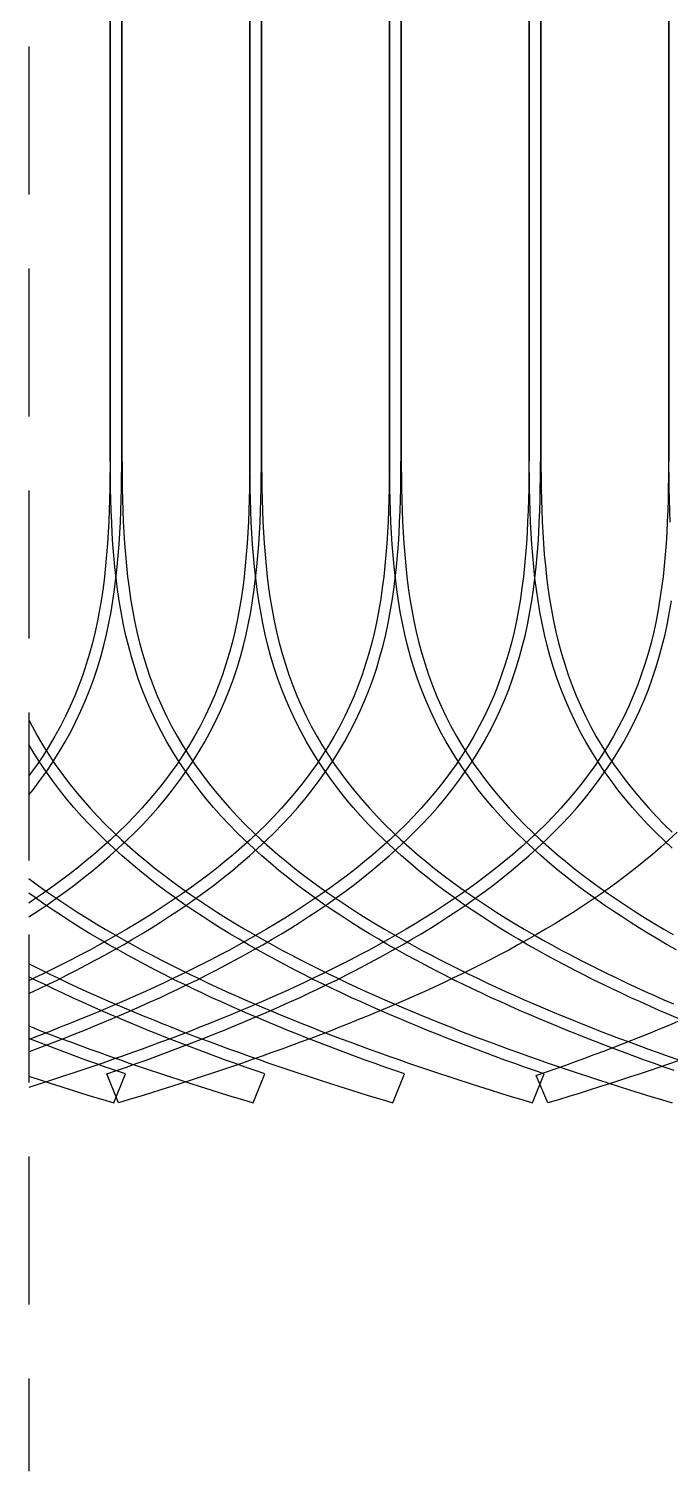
# Model space of a CAD drawing. Header units: metres. Extents: x -2 to 44.3, y -14 to 11.
# Drawn here: x 10.13 to 12.89, y -1.58 to 4.61 of the extents above; entities that cross this region are included whole.
import ezdxf

# ---------------------------------------------------------------- set-up
doc = ezdxf.new("R2010")
doc.units = ezdxf.units.M
doc.header["$LTSCALE"] = 0.05
doc.linetypes.add('DASHED', pattern=[19.05, 12.7, -6.35])
doc.layers.get('0').update_dxf_attribs({"linetype": 'DASHED'})
for name, color, linetype in [('back-layer0', 7, 'Continuous'), ('back-layer1', 7, 'Continuous'), ('front-layer0', 7, 'Continuous')]:
    doc.layers.add(name, color=color, linetype=linetype)

msp = doc.modelspace()

# ---------------------------------------------------------------- linework, layer by layer
msp.add_line((10.1317, 9.2951), (10.1317, -1.58))
msp.add_line((10.1317, 9.2951), (10.1317, -1.58))
at = {"layer": 'back-layer0', "color": 1}
for points in [[(10.481, 5.1551), (10.481, 4.0355), (10.481, 2.9625), (10.481, 2.9159), (10.481, 2.8694), (10.4809, 2.8227), (10.4807, 2.7761), (10.4804, 2.7293), (10.4799, 2.6825), (10.4791, 2.6356), (10.4781, 2.5886), (10.4766, 2.5415), (10.4747, 2.4942), (10.4723, 2.4469), (10.4694, 2.3996), (10.4657, 2.3521), (10.4614, 2.3047), (10.4563, 2.2572), (10.4503, 2.2097), (10.4433, 2.1623), (10.4354, 2.1151), (10.4263, 2.0679), (10.4162, 2.021), (10.4048, 1.9743), (10.3922, 1.9279), (10.3783, 1.8819), (10.3631, 1.8362), (10.3466, 1.791), (10.3288, 1.7464), (10.3096, 1.7023), (10.289, 1.6588), (10.2672, 1.6159), (10.244, 1.5738), (10.2196, 1.5323), (10.194, 1.4916), (10.1672, 1.4517), (10.1392, 1.4126), (10.1317, 1.4026)], [(10.1317, 1.321), (10.1497, 1.3436), (10.1795, 1.383), (10.2083, 1.4233), (10.2359, 1.4644), (10.2623, 1.5063), (10.2875, 1.5491), (10.3114, 1.5925), (10.3339, 1.6367), (10.3551, 1.6816), (10.3749, 1.7271), (10.3933, 1.7732), (10.4103, 1.8197), (10.426, 1.8667), (10.4403, 1.9141), (10.4532, 1.9618), (10.4649, 2.0098), (10.4753, 2.0579), (10.4846, 2.1062), (10.4927, 2.1546), (10.4998, 2.203), (10.5059, 2.2513), (10.5112, 2.2997), (10.5156, 2.3479), (10.5192, 2.3961), (10.5222, 2.4441), (10.5247, 2.492), (10.5266, 2.5397), (10.528, 2.5872), (10.5291, 2.6346), (10.5299, 2.6818), (10.5304, 2.7289), (10.5307, 2.7758), (10.5309, 2.8226), (10.531, 2.8693), (10.531, 2.9159), (10.531, 2.9624), (10.531, 4.0355), (10.531, 5.1551)], [(11.0805, 5.1551), (11.0805, 4.0355), (11.0805, 2.9625), (11.0805, 2.9159), (11.0805, 2.8694), (11.0804, 2.8227), (11.0802, 2.7761), (11.0799, 2.7293), (11.0794, 2.6825), (11.0786, 2.6356), (11.0776, 2.5886), (11.0761, 2.5415), (11.0742, 2.4942), (11.0718, 2.4469), (11.0689, 2.3996), (11.0652, 2.3521), (11.0609, 2.3047), (11.0558, 2.2572), (11.0498, 2.2097), (11.0428, 2.1623), (11.0349, 2.1151), (11.0258, 2.0679), (11.0157, 2.021), (11.0043, 1.9743), (10.9917, 1.9279), (10.9778, 1.8819), (10.9626, 1.8362), (10.9461, 1.791), (10.9283, 1.7464), (10.9091, 1.7023), (10.8885, 1.6588), (10.8667, 1.6159), (10.8435, 1.5738), (10.8191, 1.5323), (10.7935, 1.4916), (10.7667, 1.4517), (10.7387, 1.4126), (10.7097, 1.3743), (10.6797, 1.3368), (10.6488, 1.3001), (10.617, 1.2642), (10.5843, 1.2292), (10.5509, 1.1949), (10.5167, 1.1615), (10.4819, 1.1289), (10.4465, 1.097), (10.4106, 1.0659), (10.3742, 1.0355), (10.3373, 1.0059), (10.3001, 0.977), (10.2625, 0.9488), (10.2245, 0.9212), (10.1863, 0.8942), (10.1478, 0.8679), (10.1317, 0.8572)], [(10.1317, 0.7973), (10.1365, 0.8004), (10.1758, 0.8265), (10.2148, 0.8532), (10.2536, 0.8805), (10.2922, 0.9085), (10.3304, 0.9372), (10.3683, 0.9667), (10.4059, 0.9969), (10.443, 1.0278), (10.4796, 1.0595), (10.5158, 1.0921), (10.5513, 1.1254), (10.5862, 1.1596), (10.6205, 1.1947), (10.6539, 1.2306), (10.6866, 1.2674), (10.7184, 1.305), (10.7492, 1.3436), (10.779, 1.383), (10.8078, 1.4233), (10.8354, 1.4644), (10.8618, 1.5063), (10.887, 1.5491), (10.9109, 1.5925), (10.9334, 1.6367), (10.9546, 1.6816), (10.9744, 1.7271), (10.9928, 1.7732), (11.0098, 1.8197), (11.0255, 1.8667), (11.0398, 1.9141), (11.0527, 1.9618), (11.0644, 2.0098), (11.0748, 2.0579), (11.0841, 2.1062), (11.0922, 2.1546), (11.0993, 2.203), (11.1054, 2.2513), (11.1107, 2.2997), (11.1151, 2.3479), (11.1187, 2.3961), (11.1217, 2.4441), (11.1242, 2.492), (11.1261, 2.5397), (11.1275, 2.5872), (11.1286, 2.6346), (11.1294, 2.6818), (11.1299, 2.7289), (11.1302, 2.7758), (11.1304, 2.8226), (11.1305, 2.8693), (11.1305, 2.9159), (11.1305, 2.9624), (11.1305, 4.0355), (11.1305, 5.1551)], [(11.68, 5.1551), (11.68, 4.0355), (11.68, 2.9625), (11.68, 2.9159), (11.68, 2.8694), (11.6799, 2.8227), (11.6797, 2.7761), (11.6794, 2.7293), (11.6789, 2.6825), (11.6781, 2.6356), (11.6771, 2.5886), (11.6756, 2.5415), (11.6737, 2.4942), (11.6713, 2.4469), (11.6684, 2.3996), (11.6647, 2.3521), (11.6604, 2.3047), (11.6553, 2.2572), (11.6493, 2.2097), (11.6423, 2.1623), (11.6344, 2.1151), (11.6253, 2.0679), (11.6152, 2.021), (11.6038, 1.9743), (11.5912, 1.9279), (11.5773, 1.8819), (11.5621, 1.8362), (11.5456, 1.791), (11.5278, 1.7464), (11.5086, 1.7023), (11.488, 1.6588), (11.4662, 1.6159), (11.443, 1.5738), (11.4186, 1.5323), (11.393, 1.4916), (11.3662, 1.4517), (11.3382, 1.4126), (11.3092, 1.3743), (11.2792, 1.3368), (11.2483, 1.3001), (11.2165, 1.2642), (11.1838, 1.2292), (11.1504, 1.1949), (11.1162, 1.1615), (11.0814, 1.1289), (11.046, 1.097), (11.0101, 1.0659), (10.9737, 1.0355), (10.9368, 1.0059), (10.8996, 0.977), (10.862, 0.9488), (10.824, 0.9212), (10.7858, 0.8942), (10.7473, 0.8679), (10.7086, 0.8422), (10.6697, 0.8171), (10.6306, 0.7925), (10.5914, 0.7685), (10.552, 0.745), (10.5125, 0.722), (10.4729, 0.6995), (10.4332, 0.6774), (10.3935, 0.6558), (10.3536, 0.6346), (10.3137, 0.6138), (10.2738, 0.5934), (10.2338, 0.5734), (10.1937, 0.5537), (10.1536, 0.5344), (10.1317, 0.524)], [(10.1317, 0.4687), (10.1346, 0.4701), (10.1751, 0.4892), (10.2155, 0.5087), (10.256, 0.5286), (10.2963, 0.5488), (10.3367, 0.5694), (10.3769, 0.5903), (10.4172, 0.6118), (10.4573, 0.6336), (10.4974, 0.6559), (10.5375, 0.6787), (10.5774, 0.7019), (10.6173, 0.7257), (10.657, 0.7501), (10.6966, 0.7749), (10.736, 0.8004), (10.7753, 0.8265), (10.8143, 0.8532), (10.8531, 0.8805), (10.8917, 0.9085), (10.9299, 0.9372), (10.9678, 0.9667), (11.0054, 0.9969), (11.0425, 1.0278), (11.0791, 1.0595), (11.1153, 1.0921), (11.1508, 1.1254), (11.1857, 1.1596), (11.22, 1.1947), (11.2534, 1.2306), (11.2861, 1.2674), (11.3179, 1.305), (11.3487, 1.3436), (11.3785, 1.383), (11.4073, 1.4233), (11.4349, 1.4644), (11.4613, 1.5063), (11.4865, 1.5491), (11.5104, 1.5925), (11.5329, 1.6367), (11.5541, 1.6816), (11.5739, 1.7271), (11.5923, 1.7732), (11.6093, 1.8197), (11.625, 1.8667), (11.6393, 1.9141), (11.6522, 1.9618), (11.6639, 2.0098), (11.6743, 2.0579), (11.6836, 2.1062), (11.6917, 2.1546), (11.6988, 2.203), (11.7049, 2.2513), (11.7102, 2.2997), (11.7146, 2.3479), (11.7182, 2.3961), (11.7212, 2.4441), (11.7237, 2.492), (11.7256, 2.5397), (11.727, 2.5872), (11.7281, 2.6346), (11.7289, 2.6818), (11.7294, 2.7289), (11.7297, 2.7758), (11.7299, 2.8226), (11.73, 2.8693), (11.73, 2.9159), (11.73, 2.9624), (11.73, 4.0355), (11.73, 5.1551)], [(12.2795, 5.1551), (12.2795, 4.0355), (12.2795, 2.9625), (12.2795, 2.9159), (12.2795, 2.8694), (12.2794, 2.8227), (12.2792, 2.7761), (12.2789, 2.7293), (12.2784, 2.6825), (12.2776, 2.6356), (12.2766, 2.5886), (12.2751, 2.5415), (12.2732, 2.4942), (12.2708, 2.4469), (12.2679, 2.3996), (12.2642, 2.3521), (12.2599, 2.3047), (12.2548, 2.2572), (12.2488, 2.2097), (12.2418, 2.1623), (12.2339, 2.1151), (12.2248, 2.0679), (12.2147, 2.021), (12.2033, 1.9743), (12.1907, 1.9279), (12.1768, 1.8819), (12.1616, 1.8362), (12.1451, 1.791), (12.1273, 1.7464), (12.1081, 1.7023), (12.0875, 1.6588), (12.0657, 1.6159), (12.0425, 1.5738), (12.0181, 1.5323), (11.9925, 1.4916), (11.9657, 1.4517), (11.9377, 1.4126), (11.9087, 1.3743), (11.8787, 1.3368), (11.8478, 1.3001), (11.816, 1.2642), (11.7833, 1.2292), (11.7499, 1.1949), (11.7157, 1.1615), (11.6809, 1.1289), (11.6455, 1.097), (11.6096, 1.0659), (11.5732, 1.0355), (11.5363, 1.0059), (11.4991, 0.977), (11.4615, 0.9488), (11.4235, 0.9212), (11.3853, 0.8942), (11.3468, 0.8679), (11.3081, 0.8422), (11.2692, 0.8171), (11.2301, 0.7925), (11.1909, 0.7685), (11.1515, 0.745), (11.112, 0.722), (11.0724, 0.6995), (11.0327, 0.6774), (10.993, 0.6558), (10.9531, 0.6346), (10.9132, 0.6138), (10.8733, 0.5934), (10.8333, 0.5734), (10.7932, 0.5537), (10.7531, 0.5344), (10.7129, 0.5154), (10.6727, 0.4967), (10.6324, 0.4783), (10.592, 0.4602), (10.5517, 0.4424), (10.5112, 0.4248), (10.4707, 0.4075), (10.4301, 0.3905), (10.3894, 0.3736), (10.3487, 0.357), (10.3078, 0.3406), (10.2669, 0.3244), (10.2258, 0.3083), (10.1846, 0.2925), (10.1433, 0.2768), (10.1317, 0.2724)], [(10.1317, 0.219), (10.161, 0.23), (10.2025, 0.2458), (10.2439, 0.2617), (10.2852, 0.2778), (10.3263, 0.2941), (10.3674, 0.3107), (10.4084, 0.3274), (10.4493, 0.3443), (10.4902, 0.3615), (10.531, 0.3789), (10.5717, 0.3966), (10.6124, 0.4145), (10.653, 0.4328), (10.6936, 0.4513), (10.7341, 0.4701), (10.7746, 0.4892), (10.815, 0.5087), (10.8555, 0.5286), (10.8958, 0.5488), (10.9362, 0.5694), (10.9764, 0.5903), (11.0167, 0.6118), (11.0568, 0.6336), (11.0969, 0.6559), (11.137, 0.6787), (11.1769, 0.7019), (11.2168, 0.7257), (11.2565, 0.7501), (11.2961, 0.7749), (11.3355, 0.8004), (11.3748, 0.8265), (11.4138, 0.8532), (11.4526, 0.8805), (11.4912, 0.9085), (11.5294, 0.9372), (11.5673, 0.9667), (11.6049, 0.9969), (11.642, 1.0278), (11.6786, 1.0595), (11.7148, 1.0921), (11.7503, 1.1254), (11.7852, 1.1596), (11.8195, 1.1947), (11.8529, 1.2306), (11.8856, 1.2674), (11.9174, 1.305), (11.9482, 1.3436), (11.978, 1.383), (12.0068, 1.4233), (12.0344, 1.4644), (12.0608, 1.5063), (12.086, 1.5491), (12.1099, 1.5925), (12.1324, 1.6367), (12.1536, 1.6816), (12.1734, 1.7271), (12.1918, 1.7732), (12.2088, 1.8197), (12.2245, 1.8667), (12.2388, 1.9141), (12.2517, 1.9618), (12.2634, 2.0098), (12.2738, 2.0579), (12.2831, 2.1062), (12.2912, 2.1546), (12.2983, 2.203), (12.3044, 2.2513), (12.3097, 2.2997), (12.3141, 2.3479), (12.3177, 2.3961), (12.3207, 2.4441), (12.3232, 2.492), (12.3251, 2.5397), (12.3265, 2.5872), (12.3276, 2.6346), (12.3284, 2.6818), (12.3289, 2.7289), (12.3292, 2.7758), (12.3294, 2.8226), (12.3295, 2.8693), (12.3295, 2.9159), (12.3295, 2.9624), (12.3295, 4.0355), (12.3295, 5.1551)], [(12.879, 5.1551), (12.879, 4.0355), (12.879, 2.9625), (12.879, 2.9159), (12.879, 2.8694), (12.8789, 2.8227), (12.8787, 2.7761), (12.8784, 2.7293), (12.8779, 2.6825), (12.8771, 2.6356), (12.8761, 2.5886), (12.8746, 2.5415), (12.8727, 2.4942), (12.8703, 2.4469), (12.8674, 2.3996), (12.8637, 2.3521), (12.8594, 2.3047), (12.8543, 2.2572), (12.8483, 2.2097), (12.8413, 2.1623), (12.8334, 2.1151), (12.8243, 2.0679), (12.8142, 2.021), (12.8028, 1.9743), (12.7902, 1.9279), (12.7763, 1.8819), (12.7611, 1.8362), (12.7446, 1.791), (12.7268, 1.7464), (12.7076, 1.7023), (12.687, 1.6588), (12.6652, 1.6159), (12.642, 1.5738), (12.6176, 1.5323), (12.592, 1.4916), (12.5652, 1.4517), (12.5372, 1.4126), (12.5082, 1.3743), (12.4782, 1.3368), (12.4473, 1.3001), (12.4155, 1.2642), (12.3828, 1.2292), (12.3494, 1.1949), (12.3152, 1.1615), (12.2804, 1.1289), (12.245, 1.097), (12.2091, 1.0659), (12.1727, 1.0355), (12.1358, 1.0059), (12.0986, 0.977), (12.061, 0.9488), (12.023, 0.9212), (11.9848, 0.8942), (11.9463, 0.8679), (11.9076, 0.8422), (11.8687, 0.8171), (11.8296, 0.7925), (11.7904, 0.7685), (11.751, 0.745), (11.7115, 0.722), (11.6719, 0.6995), (11.6322, 0.6774), (11.5925, 0.6558), (11.5526, 0.6346), (11.5127, 0.6138), (11.4728, 0.5934), (11.4328, 0.5734), (11.3927, 0.5537), (11.3526, 0.5344), (11.3124, 0.5154), (11.2722, 0.4967), (11.2319, 0.4783), (11.1915, 0.4602), (11.1512, 0.4424), (11.1107, 0.4248), (11.0702, 0.4075), (11.0296, 0.3905), (10.9889, 0.3736), (10.9482, 0.357), (10.9073, 0.3406), (10.8664, 0.3244), (10.8253, 0.3083), (10.7841, 0.2925), (10.7428, 0.2768), (10.7014, 0.2613), (10.6598, 0.2459), (10.618, 0.2307), (10.5761, 0.2156), (10.5339, 0.2006), (10.4916, 0.1857), (10.4491, 0.171), (10.4063, 0.1563), (10.3633, 0.1418), (10.3201, 0.1273), (10.2766, 0.1129), (10.2328, 0.0986), (10.1886, 0.0844), (10.1442, 0.0702), (10.1317, 0.0663)], [(10.4661, 0.1239), (10.5081, 0.1385), (10.5506, 0.1534), (10.5929, 0.1685), (10.635, 0.1836), (10.677, 0.199), (10.7188, 0.2144), (10.7605, 0.23), (10.802, 0.2458), (10.8434, 0.2617), (10.8847, 0.2778), (10.9258, 0.2941), (10.9669, 0.3107), (11.0079, 0.3274), (11.0488, 0.3443), (11.0897, 0.3615), (11.1305, 0.3789), (11.1712, 0.3966), (11.2119, 0.4145), (11.2525, 0.4328), (11.2931, 0.4513), (11.3336, 0.4701), (11.3741, 0.4892), (11.4145, 0.5087), (11.455, 0.5286), (11.4953, 0.5488), (11.5357, 0.5694), (11.5759, 0.5903), (11.6162, 0.6118), (11.6563, 0.6336), (11.6964, 0.6559), (11.7365, 0.6787), (11.7764, 0.7019), (11.8163, 0.7257), (11.856, 0.7501), (11.8956, 0.7749), (11.935, 0.8004), (11.9743, 0.8265), (12.0133, 0.8532), (12.0521, 0.8805), (12.0907, 0.9085), (12.1289, 0.9372), (12.1668, 0.9667), (12.2044, 0.9969), (12.2415, 1.0278), (12.2781, 1.0595), (12.3143, 1.0921), (12.3498, 1.1254), (12.3847, 1.1596), (12.419, 1.1947), (12.4524, 1.2306), (12.4851, 1.2674), (12.5169, 1.305), (12.5477, 1.3436), (12.5775, 1.383), (12.6063, 1.4233), (12.6339, 1.4644), (12.6603, 1.5063), (12.6855, 1.5491), (12.7094, 1.5925), (12.7319, 1.6367), (12.7531, 1.6816), (12.7729, 1.7271), (12.7913, 1.7732), (12.8083, 1.8197), (12.824, 1.8667), (12.8383, 1.9141), (12.8512, 1.9618), (12.8629, 2.0098), (12.8733, 2.0579), (12.8826, 2.1062), (12.8907, 2.1546)], [(12.9147, 1.1615), (12.8799, 1.1289), (12.8445, 1.097), (12.8086, 1.0659), (12.7722, 1.0355), (12.7353, 1.0059), (12.6981, 0.977), (12.6605, 0.9488), (12.6225, 0.9212), (12.5843, 0.8942), (12.5458, 0.8679), (12.5071, 0.8422), (12.4682, 0.8171), (12.4291, 0.7925), (12.3899, 0.7685), (12.3505, 0.745), (12.311, 0.722), (12.2714, 0.6995), (12.2317, 0.6774), (12.192, 0.6558), (12.1521, 0.6346), (12.1122, 0.6138), (12.0723, 0.5934), (12.0323, 0.5734), (11.9922, 0.5537), (11.9521, 0.5344), (11.9119, 0.5154), (11.8717, 0.4967), (11.8314, 0.4783), (11.791, 0.4602), (11.7507, 0.4424), (11.7102, 0.4248), (11.6697, 0.4075), (11.6291, 0.3905), (11.5884, 0.3736), (11.5477, 0.357), (11.5068, 0.3406), (11.4659, 0.3244), (11.4248, 0.3083), (11.3836, 0.2925), (11.3423, 0.2768), (11.3009, 0.2613), (11.2593, 0.2459), (11.2175, 0.2307), (11.1756, 0.2156), (11.1334, 0.2006), (11.0911, 0.1857), (11.0486, 0.171), (11.0058, 0.1563), (10.9628, 0.1418), (10.9196, 0.1273), (10.8761, 0.1129), (10.8323, 0.0986), (10.7881, 0.0844), (10.7437, 0.0702), (10.6989, 0.0561), (10.6538, 0.042), (10.6083, 0.028), (10.5624, 0.014), (10.5161, 0), (10.4661, 0.1239)]]:
    msp.add_lwpolyline(points, dxfattribs=at)
at = {"layer": 'back-layer1', "color": 2}
for points in [[(12.31, 0.1179), (12.313, 0.1189), (12.3545, 0.1333), (12.3959, 0.1478), (12.437, 0.1625), (12.478, 0.1772), (12.5188, 0.1921), (12.5594, 0.2071), (12.5999, 0.2223), (12.6403, 0.2376), (12.6805, 0.2531), (12.7207, 0.2688), (12.7607, 0.2847), (12.8007, 0.3007), (12.8405, 0.317), (12.8803, 0.3335), (12.92, 0.3502)], [(12.9191, 0.1805), (12.8777, 0.1662), (12.8362, 0.152), (12.7944, 0.1378), (12.7523, 0.1238), (12.71, 0.1098), (12.6674, 0.0959), (12.6245, 0.082), (12.5813, 0.0683), (12.5378, 0.0545), (12.4939, 0.0408), (12.4497, 0.0272), (12.4051, 0.0136), (12.36, 0), (12.31, 0.1179)]]:
    msp.add_lwpolyline(points, dxfattribs=at)
at = {"layer": 'front-layer0', "color": 1}
for points in [[(12.902, 0.1385), (12.8595, 0.1534), (12.8172, 0.1685), (12.775, 0.1836), (12.7331, 0.199), (12.6913, 0.2144), (12.6496, 0.23), (12.6081, 0.2458), (12.5667, 0.2617), (12.5254, 0.2778), (12.4842, 0.2941), (12.4432, 0.3107), (12.4022, 0.3274), (12.3612, 0.3443), (12.3204, 0.3615), (12.2796, 0.3789), (12.2389, 0.3966), (12.1982, 0.4145), (12.1576, 0.4328), (12.117, 0.4513), (12.0765, 0.4701), (12.036, 0.4892), (11.9955, 0.5087), (11.9551, 0.5286), (11.9148, 0.5488), (11.8744, 0.5694), (11.8341, 0.5903), (11.7939, 0.6118), (11.7537, 0.6336), (11.7136, 0.6559), (11.6736, 0.6787), (11.6337, 0.7019), (11.5938, 0.7257), (11.5541, 0.7501), (11.5145, 0.7749), (11.4751, 0.8004), (11.4358, 0.8265), (11.3968, 0.8532), (11.358, 0.8805), (11.3194, 0.9085), (11.2812, 0.9372), (11.2432, 0.9667), (11.2057, 0.9969), (11.1686, 1.0278), (11.1319, 1.0595), (11.0958, 1.0921), (11.0603, 1.1254), (11.0253, 1.1596), (10.9911, 1.1947), (10.9576, 1.2306), (10.925, 1.2674), (10.8932, 1.305), (10.8624, 1.3436), (10.8326, 1.383), (10.8038, 1.4233), (10.7762, 1.4644), (10.7498, 1.5063), (10.7246, 1.5491), (10.7007, 1.5925), (10.6782, 1.6367), (10.657, 1.6816), (10.6372, 1.7271), (10.6188, 1.7732), (10.6017, 1.8197), (10.5861, 1.8667), (10.5718, 1.9141), (10.5589, 1.9618), (10.5472, 2.0098), (10.5368, 2.0579), (10.5275, 2.1062), (10.5194, 2.1546), (10.5123, 2.203), (10.5062, 2.2513), (10.5009, 2.2997), (10.4965, 2.3479), (10.4928, 2.3961), (10.4898, 2.4441), (10.4874, 2.492), (10.4855, 2.5397), (10.484, 2.5872), (10.483, 2.6346), (10.4822, 2.6818), (10.4817, 2.7289), (10.4813, 2.7758), (10.4812, 2.8226), (10.4811, 2.8693), (10.481, 2.9159), (10.481, 4.0355), (10.481, 5.1086)], [(10.531, 5.1086), (10.531, 4.0355), (10.531, 2.9159), (10.5311, 2.8694), (10.5312, 2.8227), (10.5313, 2.7761), (10.5317, 2.7293), (10.5322, 2.6825), (10.5329, 2.6356), (10.534, 2.5886), (10.5355, 2.5415), (10.5374, 2.4942), (10.5398, 2.4469), (10.5427, 2.3996), (10.5463, 2.3521), (10.5507, 2.3047), (10.5558, 2.2572), (10.5618, 2.2097), (10.5688, 2.1623), (10.5767, 2.1151), (10.5858, 2.0679), (10.5959, 2.021), (10.6073, 1.9743), (10.6199, 1.9279), (10.6338, 1.8819), (10.649, 1.8362), (10.6655, 1.791), (10.6833, 1.7464), (10.7025, 1.7023), (10.7231, 1.6588), (10.7449, 1.6159), (10.7681, 1.5738), (10.7925, 1.5323), (10.8181, 1.4916), (10.8449, 1.4517), (10.8728, 1.4126), (10.9018, 1.3743), (10.9318, 1.3368), (10.9628, 1.3001), (10.9946, 1.2642), (11.0273, 1.2292), (11.0607, 1.1949), (11.0949, 1.1615), (11.1297, 1.1289), (11.165, 1.097), (11.201, 1.0659), (11.2374, 1.0355), (11.2742, 1.0059), (11.3115, 0.977), (11.3491, 0.9488), (11.3871, 0.9212), (11.4253, 0.8942), (11.4638, 0.8679), (11.5025, 0.8422), (11.5414, 0.8171), (11.5805, 0.7925), (11.6197, 0.7685), (11.6591, 0.745), (11.6986, 0.722), (11.7381, 0.6995), (11.7778, 0.6774), (11.8176, 0.6558), (11.8574, 0.6346), (11.8973, 0.6138), (11.9373, 0.5934), (11.9773, 0.5734), (12.0174, 0.5537), (12.0575, 0.5344), (12.0977, 0.5154), (12.1379, 0.4967), (12.1782, 0.4783), (12.2185, 0.4602), (12.2589, 0.4424), (12.2994, 0.4248), (12.3399, 0.4075), (12.3805, 0.3905), (12.4212, 0.3736), (12.4619, 0.357), (12.5028, 0.3406), (12.5437, 0.3244), (12.5848, 0.3083), (12.626, 0.2925), (12.6673, 0.2768), (12.7087, 0.2613), (12.7503, 0.2459), (12.7921, 0.2307), (12.834, 0.2156), (12.8761, 0.2006), (12.9185, 0.1857)], [(12.9199, 0.3615), (12.8791, 0.3789), (12.8384, 0.3966), (12.7977, 0.4145), (12.7571, 0.4328), (12.7165, 0.4513), (12.676, 0.4701), (12.6355, 0.4892), (12.595, 0.5087), (12.5546, 0.5286), (12.5143, 0.5488), (12.4739, 0.5694), (12.4336, 0.5903), (12.3934, 0.6118), (12.3532, 0.6336), (12.3131, 0.6559), (12.2731, 0.6787), (12.2332, 0.7019), (12.1933, 0.7257), (12.1536, 0.7501), (12.114, 0.7749), (12.0746, 0.8004), (12.0353, 0.8265), (11.9963, 0.8532), (11.9575, 0.8805), (11.9189, 0.9085), (11.8807, 0.9372), (11.8427, 0.9667), (11.8052, 0.9969), (11.7681, 1.0278), (11.7314, 1.0595), (11.6953, 1.0921), (11.6598, 1.1254), (11.6248, 1.1596), (11.5906, 1.1947), (11.5571, 1.2306), (11.5245, 1.2674), (11.4927, 1.305), (11.4619, 1.3436), (11.4321, 1.383), (11.4033, 1.4233), (11.3757, 1.4644), (11.3493, 1.5063), (11.3241, 1.5491), (11.3002, 1.5925), (11.2777, 1.6367), (11.2565, 1.6816), (11.2367, 1.7271), (11.2183, 1.7732), (11.2012, 1.8197), (11.1856, 1.8667), (11.1713, 1.9141), (11.1584, 1.9618), (11.1467, 2.0098), (11.1363, 2.0579), (11.127, 2.1062), (11.1189, 2.1546), (11.1118, 2.203), (11.1057, 2.2513), (11.1004, 2.2997), (11.096, 2.3479), (11.0923, 2.3961), (11.0893, 2.4441), (11.0869, 2.492), (11.085, 2.5397), (11.0835, 2.5872), (11.0825, 2.6346), (11.0817, 2.6818), (11.0812, 2.7289), (11.0808, 2.7758), (11.0807, 2.8226), (11.0806, 2.8693), (11.0805, 2.9159), (11.0805, 4.0355), (11.0805, 5.1086)], [(11.1305, 5.1086), (11.1305, 4.0355), (11.1305, 2.9159), (11.1306, 2.8694), (11.1307, 2.8227), (11.1308, 2.7761), (11.1312, 2.7293), (11.1317, 2.6825), (11.1324, 2.6356), (11.1335, 2.5886), (11.135, 2.5415), (11.1369, 2.4942), (11.1393, 2.4469), (11.1422, 2.3996), (11.1458, 2.3521), (11.1502, 2.3047), (11.1553, 2.2572), (11.1613, 2.2097), (11.1683, 2.1623), (11.1762, 2.1151), (11.1853, 2.0679), (11.1954, 2.021), (11.2068, 1.9743), (11.2194, 1.9279), (11.2333, 1.8819), (11.2485, 1.8362), (11.265, 1.791), (11.2828, 1.7464), (11.302, 1.7023), (11.3226, 1.6588), (11.3444, 1.6159), (11.3676, 1.5738), (11.392, 1.5323), (11.4176, 1.4916), (11.4444, 1.4517), (11.4723, 1.4126), (11.5013, 1.3743), (11.5313, 1.3368), (11.5623, 1.3001), (11.5941, 1.2642), (11.6268, 1.2292), (11.6602, 1.1949), (11.6944, 1.1615), (11.7292, 1.1289), (11.7645, 1.097), (11.8005, 1.0659), (11.8369, 1.0355), (11.8737, 1.0059), (11.911, 0.977), (11.9486, 0.9488), (11.9866, 0.9212), (12.0248, 0.8942), (12.0633, 0.8679), (12.102, 0.8422), (12.1409, 0.8171), (12.18, 0.7925), (12.2192, 0.7685), (12.2586, 0.745), (12.2981, 0.722), (12.3376, 0.6995), (12.3773, 0.6774), (12.4171, 0.6558), (12.4569, 0.6346), (12.4968, 0.6138), (12.5368, 0.5934), (12.5768, 0.5734), (12.6169, 0.5537), (12.657, 0.5344), (12.6972, 0.5154), (12.7374, 0.4967), (12.7777, 0.4783), (12.818, 0.4602), (12.8584, 0.4424), (12.8989, 0.4248)], [(12.9126, 0.6559), (12.8726, 0.6787), (12.8327, 0.7019), (12.7928, 0.7257), (12.7531, 0.7501), (12.7135, 0.7749), (12.6741, 0.8004), (12.6348, 0.8265), (12.5958, 0.8532), (12.557, 0.8805), (12.5184, 0.9085), (12.4802, 0.9372), (12.4422, 0.9667), (12.4047, 0.9969), (12.3676, 1.0278), (12.3309, 1.0595), (12.2948, 1.0921), (12.2593, 1.1254), (12.2243, 1.1596), (12.1901, 1.1947), (12.1566, 1.2306), (12.124, 1.2674), (12.0922, 1.305), (12.0614, 1.3436), (12.0316, 1.383), (12.0028, 1.4233), (11.9752, 1.4644), (11.9488, 1.5063), (11.9236, 1.5491), (11.8997, 1.5925), (11.8772, 1.6367), (11.856, 1.6816), (11.8362, 1.7271), (11.8178, 1.7732), (11.8007, 1.8197), (11.7851, 1.8667), (11.7708, 1.9141), (11.7579, 1.9618), (11.7462, 2.0098), (11.7358, 2.0579), (11.7265, 2.1062), (11.7184, 2.1546), (11.7113, 2.203), (11.7052, 2.2513), (11.6999, 2.2997), (11.6955, 2.3479), (11.6918, 2.3961), (11.6888, 2.4441), (11.6864, 2.492), (11.6845, 2.5397), (11.683, 2.5872), (11.682, 2.6346), (11.6812, 2.6818), (11.6807, 2.7289), (11.6803, 2.7758), (11.6802, 2.8226), (11.6801, 2.8693), (11.68, 2.9159), (11.68, 4.0355), (11.68, 5.1086)], [(11.73, 5.1086), (11.73, 4.0355), (11.73, 2.9159), (11.7301, 2.8694), (11.7302, 2.8227), (11.7303, 2.7761), (11.7307, 2.7293), (11.7312, 2.6825), (11.7319, 2.6356), (11.733, 2.5886), (11.7345, 2.5415), (11.7364, 2.4942), (11.7388, 2.4469), (11.7417, 2.3996), (11.7453, 2.3521), (11.7497, 2.3047), (11.7548, 2.2572), (11.7608, 2.2097), (11.7678, 2.1623), (11.7757, 2.1151), (11.7848, 2.0679), (11.7949, 2.021), (11.8063, 1.9743), (11.8189, 1.9279), (11.8328, 1.8819), (11.848, 1.8362), (11.8645, 1.791), (11.8823, 1.7464), (11.9015, 1.7023), (11.9221, 1.6588), (11.9439, 1.6159), (11.9671, 1.5738), (11.9915, 1.5323), (12.0171, 1.4916), (12.0439, 1.4517), (12.0718, 1.4126), (12.1008, 1.3743), (12.1308, 1.3368), (12.1618, 1.3001), (12.1936, 1.2642), (12.2263, 1.2292), (12.2597, 1.1949), (12.2939, 1.1615), (12.3287, 1.1289), (12.364, 1.097), (12.4, 1.0659), (12.4364, 1.0355), (12.4732, 1.0059), (12.5105, 0.977), (12.5481, 0.9488), (12.5861, 0.9212), (12.6243, 0.8942), (12.6628, 0.8679), (12.7015, 0.8422), (12.7404, 0.8171), (12.7795, 0.7925), (12.8187, 0.7685), (12.8581, 0.745), (12.8976, 0.722)], [(12.8943, 1.0921), (12.8588, 1.1254), (12.8238, 1.1596), (12.7896, 1.1947), (12.7561, 1.2306), (12.7235, 1.2674), (12.6917, 1.305), (12.6609, 1.3436), (12.6311, 1.383), (12.6023, 1.4233), (12.5747, 1.4644), (12.5483, 1.5063), (12.5231, 1.5491), (12.4992, 1.5925), (12.4767, 1.6367), (12.4555, 1.6816), (12.4357, 1.7271), (12.4173, 1.7732), (12.4002, 1.8197), (12.3846, 1.8667), (12.3703, 1.9141), (12.3574, 1.9618), (12.3457, 2.0098), (12.3353, 2.0579), (12.326, 2.1062), (12.3179, 2.1546), (12.3108, 2.203), (12.3047, 2.2513), (12.2994, 2.2997), (12.295, 2.3479), (12.2913, 2.3961), (12.2883, 2.4441), (12.2859, 2.492), (12.284, 2.5397), (12.2825, 2.5872), (12.2815, 2.6346), (12.2807, 2.6818), (12.2802, 2.7289), (12.2798, 2.7758), (12.2797, 2.8226), (12.2796, 2.8693), (12.2795, 2.9159), (12.2795, 4.0355), (12.2795, 5.1086)], [(12.3295, 5.1086), (12.3295, 4.0355), (12.3295, 2.9159), (12.3296, 2.8694), (12.3297, 2.8227), (12.3298, 2.7761), (12.3302, 2.7293), (12.3307, 2.6825), (12.3314, 2.6356), (12.3325, 2.5886), (12.334, 2.5415), (12.3359, 2.4942), (12.3383, 2.4469), (12.3412, 2.3996), (12.3448, 2.3521), (12.3492, 2.3047), (12.3543, 2.2572), (12.3603, 2.2097), (12.3673, 2.1623), (12.3752, 2.1151), (12.3843, 2.0679), (12.3944, 2.021), (12.4058, 1.9743), (12.4184, 1.9279), (12.4323, 1.8819), (12.4475, 1.8362), (12.464, 1.791), (12.4818, 1.7464), (12.501, 1.7023), (12.5216, 1.6588), (12.5434, 1.6159), (12.5666, 1.5738), (12.591, 1.5323), (12.6166, 1.4916), (12.6434, 1.4517), (12.6713, 1.4126), (12.7003, 1.3743), (12.7303, 1.3368), (12.7613, 1.3001), (12.7931, 1.2642), (12.8258, 1.2292), (12.8592, 1.1949), (12.8934, 1.1615)], [(12.8854, 2.492), (12.8835, 2.5397), (12.882, 2.5872), (12.881, 2.6346), (12.8802, 2.6818), (12.8797, 2.7289), (12.8793, 2.7758), (12.8792, 2.8226), (12.8791, 2.8693), (12.879, 2.9159), (12.879, 4.0355), (12.879, 5.1086)], [(10.1317, 1.6429), (10.1454, 1.6159), (10.1686, 1.5738), (10.193, 1.5323), (10.2186, 1.4916), (10.2454, 1.4517), (10.2733, 1.4126), (10.3023, 1.3743), (10.3323, 1.3368), (10.3633, 1.3001), (10.3951, 1.2642), (10.4278, 1.2292), (10.4612, 1.1949), (10.4954, 1.1615), (10.5302, 1.1289), (10.5655, 1.097), (10.6015, 1.0659), (10.6379, 1.0355), (10.6747, 1.0059), (10.712, 0.977), (10.7496, 0.9488), (10.7876, 0.9212), (10.8258, 0.8942), (10.8643, 0.8679), (10.903, 0.8422), (10.9419, 0.8171), (10.981, 0.7925), (11.0202, 0.7685), (11.0596, 0.745), (11.0991, 0.722), (11.1386, 0.6995), (11.1783, 0.6774), (11.2181, 0.6558), (11.2579, 0.6346), (11.2978, 0.6138), (11.3378, 0.5934), (11.3778, 0.5734), (11.4179, 0.5537), (11.458, 0.5344), (11.4982, 0.5154), (11.5384, 0.4967), (11.5787, 0.4783), (11.619, 0.4602), (11.6594, 0.4424), (11.6999, 0.4248), (11.7404, 0.4075), (11.781, 0.3905), (11.8217, 0.3736), (11.8624, 0.357), (11.9033, 0.3406), (11.9442, 0.3244), (11.9853, 0.3083), (12.0265, 0.2925), (12.0678, 0.2768), (12.1092, 0.2613), (12.1508, 0.2459), (12.1926, 0.2307), (12.2345, 0.2156), (12.2766, 0.2006), (12.319, 0.1857), (12.3615, 0.171), (12.4042, 0.1563), (12.4472, 0.1418), (12.4905, 0.1273), (12.534, 0.1129), (12.5778, 0.0986), (12.6219, 0.0844), (12.6664, 0.0702), (12.7111, 0.0561), (12.7563, 0.042), (12.8018, 0.028), (12.8477, 0.014), (12.894, 0)], [(10.1317, 0.9626), (10.1501, 0.9488), (10.1881, 0.9212), (10.2263, 0.8942), (10.2648, 0.8679), (10.3035, 0.8422), (10.3424, 0.8171), (10.3815, 0.7925), (10.4207, 0.7685), (10.4601, 0.745), (10.4996, 0.722), (10.5391, 0.6995), (10.5788, 0.6774), (10.6186, 0.6558), (10.6584, 0.6346), (10.6983, 0.6138), (10.7383, 0.5934), (10.7783, 0.5734), (10.8184, 0.5537), (10.8585, 0.5344), (10.8987, 0.5154), (10.9389, 0.4967), (10.9792, 0.4783), (11.0195, 0.4602), (11.0599, 0.4424), (11.1004, 0.4248), (11.1409, 0.4075), (11.1815, 0.3905), (11.2222, 0.3736), (11.2629, 0.357), (11.3038, 0.3406), (11.3447, 0.3244), (11.3858, 0.3083), (11.427, 0.2925), (11.4683, 0.2768), (11.5097, 0.2613), (11.5513, 0.2459), (11.5931, 0.2307), (11.635, 0.2156), (11.6771, 0.2006), (11.7195, 0.1857), (11.762, 0.171), (11.8047, 0.1563), (11.8477, 0.1418), (11.891, 0.1273), (11.9345, 0.1129), (11.9783, 0.0986), (12.0224, 0.0844), (12.0669, 0.0702), (12.1116, 0.0561), (12.1568, 0.042), (12.2023, 0.028), (12.2482, 0.014), (12.2945, 0), (12.3445, 0.1239), (12.3025, 0.1385), (12.26, 0.1534), (12.2177, 0.1685), (12.1755, 0.1836), (12.1336, 0.199), (12.0918, 0.2144), (12.0501, 0.23), (12.0086, 0.2458), (11.9672, 0.2617), (11.9259, 0.2778), (11.8847, 0.2941), (11.8437, 0.3107), (11.8027, 0.3274), (11.7617, 0.3443), (11.7209, 0.3615), (11.6801, 0.3789), (11.6394, 0.3966), (11.5987, 0.4145), (11.5581, 0.4328), (11.5175, 0.4513), (11.477, 0.4701), (11.4365, 0.4892), (11.396, 0.5087), (11.3556, 0.5286), (11.3153, 0.5488), (11.2749, 0.5694), (11.2346, 0.5903), (11.1944, 0.6118), (11.1542, 0.6336), (11.1141, 0.6559), (11.0741, 0.6787), (11.0342, 0.7019), (10.9943, 0.7257), (10.9546, 0.7501), (10.915, 0.7749), (10.8756, 0.8004), (10.8363, 0.8265), (10.7973, 0.8532), (10.7585, 0.8805), (10.7199, 0.9085), (10.6817, 0.9372), (10.6437, 0.9667), (10.6062, 0.9969), (10.5691, 1.0278), (10.5324, 1.0595), (10.4963, 1.0921), (10.4608, 1.1254), (10.4258, 1.1596), (10.3916, 1.1947), (10.3581, 1.2306), (10.3255, 1.2674), (10.2937, 1.305), (10.2629, 1.3436), (10.2331, 1.383), (10.2043, 1.4233), (10.1767, 1.4644), (10.1503, 1.5063), (10.1317, 1.5379)], [(10.1317, 0.597), (10.1388, 0.5934), (10.1788, 0.5734), (10.2189, 0.5537), (10.259, 0.5344), (10.2992, 0.5154), (10.3394, 0.4967), (10.3797, 0.4783), (10.42, 0.4602), (10.4604, 0.4424), (10.5009, 0.4248), (10.5414, 0.4075), (10.582, 0.3905), (10.6227, 0.3736), (10.6634, 0.357), (10.7043, 0.3406), (10.7452, 0.3244), (10.7863, 0.3083), (10.8275, 0.2925), (10.8688, 0.2768), (10.9102, 0.2613), (10.9518, 0.2459), (10.9936, 0.2307), (11.0355, 0.2156), (11.0776, 0.2006), (11.12, 0.1857), (11.1625, 0.171), (11.2052, 0.1563), (11.2482, 0.1418), (11.2915, 0.1273), (11.335, 0.1129), (11.3788, 0.0986), (11.4229, 0.0844), (11.4674, 0.0702), (11.5121, 0.0561), (11.5573, 0.042), (11.6028, 0.028), (11.6487, 0.014), (11.695, 0), (11.745, 0.1239), (11.703, 0.1385), (11.6605, 0.1534), (11.6182, 0.1685), (11.576, 0.1836), (11.5341, 0.199), (11.4923, 0.2144), (11.4506, 0.23), (11.4091, 0.2458), (11.3677, 0.2617), (11.3264, 0.2778), (11.2852, 0.2941), (11.2442, 0.3107), (11.2032, 0.3274), (11.1622, 0.3443), (11.1214, 0.3615), (11.0806, 0.3789), (11.0399, 0.3966), (10.9992, 0.4145), (10.9586, 0.4328), (10.918, 0.4513), (10.8775, 0.4701), (10.837, 0.4892), (10.7965, 0.5087), (10.7561, 0.5286), (10.7158, 0.5488), (10.6754, 0.5694), (10.6351, 0.5903), (10.5949, 0.6118), (10.5547, 0.6336), (10.5146, 0.6559), (10.4746, 0.6787), (10.4347, 0.7019), (10.3948, 0.7257), (10.3551, 0.7501), (10.3155, 0.7749), (10.2761, 0.8004), (10.2368, 0.8265), (10.1978, 0.8532), (10.159, 0.8805), (10.1317, 0.9003)], [(10.1317, 0.3299), (10.1457, 0.3244), (10.1868, 0.3083), (10.228, 0.2925), (10.2693, 0.2768), (10.3107, 0.2613), (10.3523, 0.2459), (10.3941, 0.2307), (10.436, 0.2156), (10.4781, 0.2006), (10.5205, 0.1857), (10.563, 0.171), (10.6057, 0.1563), (10.6487, 0.1418), (10.692, 0.1273), (10.7355, 0.1129), (10.7793, 0.0986), (10.8234, 0.0844), (10.8679, 0.0702), (10.9126, 0.0561), (10.9578, 0.042), (11.0033, 0.028), (11.0492, 0.014), (11.0955, 0), (11.1455, 0.1239), (11.1035, 0.1385), (11.061, 0.1534), (11.0187, 0.1685), (10.9765, 0.1836), (10.9346, 0.199), (10.8928, 0.2144), (10.8511, 0.23), (10.8096, 0.2458), (10.7682, 0.2617), (10.7269, 0.2778), (10.6857, 0.2941), (10.6447, 0.3107), (10.6037, 0.3274), (10.5627, 0.3443), (10.5219, 0.3615), (10.4811, 0.3789), (10.4404, 0.3966), (10.3997, 0.4145), (10.3591, 0.4328), (10.3185, 0.4513), (10.278, 0.4701), (10.2375, 0.4892), (10.197, 0.5087), (10.1566, 0.5286), (10.1317, 0.541)], [(10.1317, 0.1144), (10.136, 0.1129), (10.1798, 0.0986), (10.2239, 0.0844), (10.2684, 0.0702), (10.3131, 0.0561), (10.3583, 0.042), (10.4038, 0.028), (10.4497, 0.014), (10.496, 0), (10.546, 0.1239), (10.504, 0.1385), (10.4615, 0.1534), (10.4192, 0.1685), (10.377, 0.1836), (10.3351, 0.199), (10.2933, 0.2144), (10.2516, 0.23), (10.2101, 0.2458), (10.1687, 0.2617), (10.1317, 0.2762)]]:
    msp.add_lwpolyline(points, dxfattribs=at)

doc.saveas('drawing.dxf')
